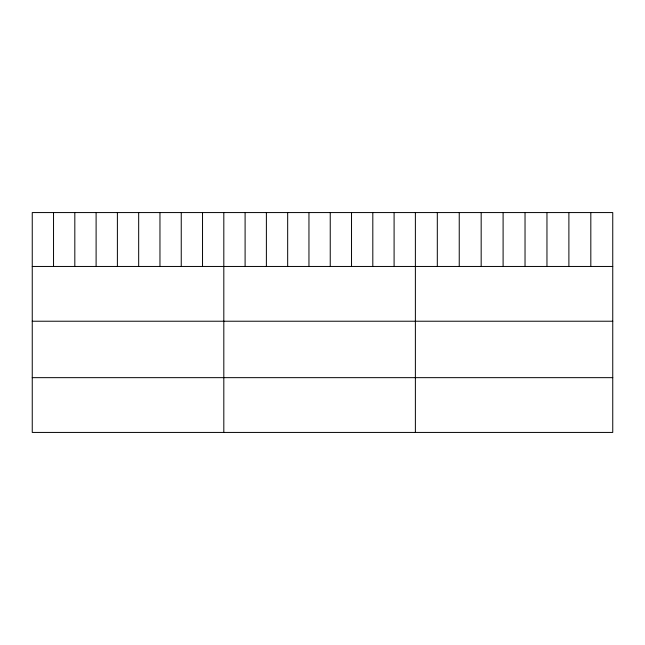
<?xml version="1.0" encoding="UTF-8"?>
<svg xmlns="http://www.w3.org/2000/svg" width="645" height="645" viewBox="0 0 645 645"><rect width="100%" height="100%" fill="white"/><g stroke="black" fill="none" stroke-linecap="round" stroke-linejoin="round"><path stroke-width="0.97" d="M612.75 266.458L612.75 432.432L32.25 432.432L32.25 212.568L612.75 212.568L612.75 266.458L32.25 266.458M32.25 321.226L612.75 321.226M32.25 377.656L612.75 377.656M590.82 212.568L590.82 266.458M568.89 212.568L568.89 266.458M546.96 212.568L546.96 266.458M525.03 212.568L525.03 266.458M503.1 212.568L503.1 266.458M481.17 212.568L481.17 266.458M459.24 212.568L459.24 266.458M437.31 212.568L437.31 266.458M415.38 212.568L415.38 432.432M394.095 212.568L394.095 266.458M372.81 212.568L372.81 266.458M351.525 212.568L351.525 266.458M330.24 212.568L330.24 266.458M308.955 212.568L308.955 266.458M287.67 212.568L287.67 266.458M266.385 212.568L266.385 266.458M245.1 212.568L245.1 266.458M223.815 212.568L223.815 432.432M202.53 212.568L202.53 266.458M181.245 212.568L181.245 266.458M159.96 212.568L159.96 266.458M138.675 212.568L138.675 266.458M117.39 212.568L117.39 266.458M96.105 212.568L96.105 266.458M74.82 212.568L74.82 266.458M53.535 212.568L53.535 266.458"/></g></svg>
